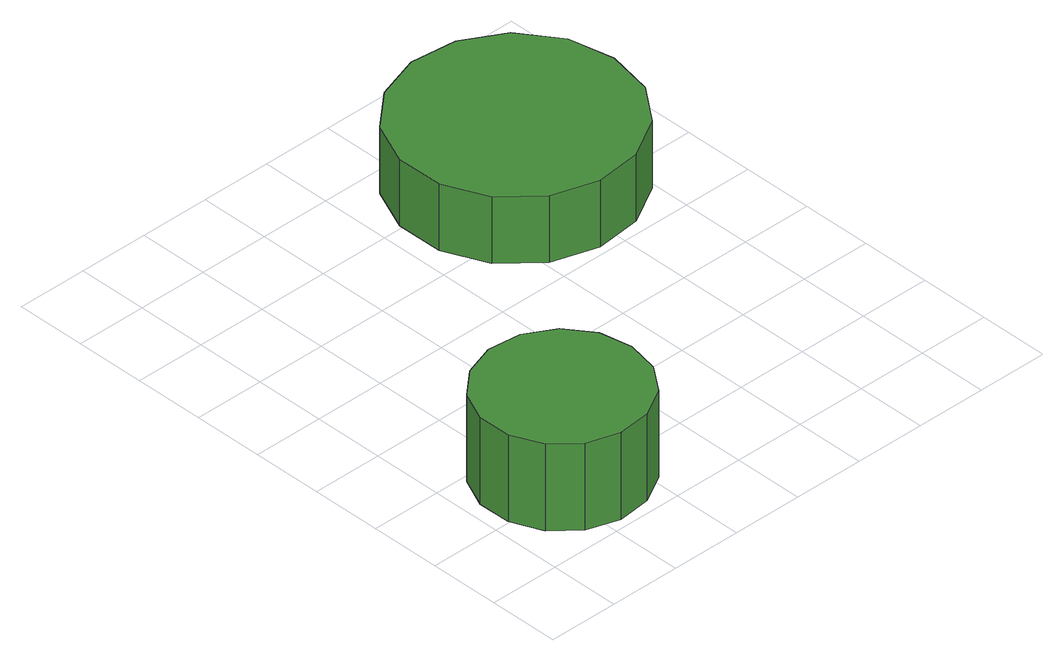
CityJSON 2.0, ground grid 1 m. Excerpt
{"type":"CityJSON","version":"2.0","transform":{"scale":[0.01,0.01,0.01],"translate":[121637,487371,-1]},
"CityObjects":{
"tree1":{"type":"SolitaryVegetationObject","attributes":{"function":"something"},"geometry":[{"type":"MultiSurface","lod":"1","boundaries":[[[0,1,2,3,4,5,6,7,8,9,10,11,12,13,14]],[[15,16,17,18,19,20,21,22,23,24,25,26,27,28,29]],[[0,29,28,1]],[[1,28,27,2]],[[2,27,26,3]],[[3,26,25,4]],[[4,25,24,5]],[[5,24,23,6]],[[6,23,22,7]],[[7,22,21,8]],[[8,21,20,9]],[[9,20,19,10]],[[10,19,18,11]],[[11,18,17,12]],[[12,17,16,13]],[[13,16,15,14]],[[14,15,29,0]]]}]},
"tree2":{"type":"SolitaryVegetationObject","attributes":{"function":"something"},"geometry":[{"type":"MultiSurface","lod":"1","boundaries":[[[30,31,32,33,34,35,36,37,38,39,40,41,42,43,44]],[[45,46,47,48,49,50,51,52,53,54,55,56,57,58,59]],[[30,59,58,31]],[[31,58,57,32]],[[32,57,56,33]],[[33,56,55,34]],[[34,55,54,35]],[[35,54,53,36]],[[36,53,52,37]],[[37,52,51,38]],[[38,51,50,39]],[[39,50,49,40]],[[40,49,48,41]],[[41,48,47,42]],[[42,47,46,43]],[[43,46,45,44]],[[44,45,59,30]]]}]}
},
"vertices":[
[246,125,206],[237,171,206],[209,209,206],[168,233,206],[121,238,206],[76,223,206],[41,192,206],[22,149,206],[22,102,206],[41,59,206],[76,27,206],[121,13,206],[168,18,206],[209,41,206],[237,79,206],[237,79,78],[209,41,78],[168,18,78],[121,13,78],[76,27,78],[41,59,78],[22,102,78],[22,149,78],[41,192,78],[76,223,78],[121,238,78],[168,233,78],[209,209,78],[237,171,78],[246,125,78],
[644,568,180],[631,633,180],[591,688,180],[533,721,180],[467,728,180],[403,707,180],[353,663,180],[326,601,180],[326,534,180],[353,473,180],[403,428,180],[467,408,180],[533,415,180],[591,448,180],[631,502,180],[631,502,82],[591,448,82],[533,415,82],[467,408,82],[403,428,82],[353,473,82],[326,534,82],[326,601,82],[353,663,82],[403,707,82],[467,728,82],[533,721,82],[591,688,82],[631,633,82],[644,568,82]
]}
